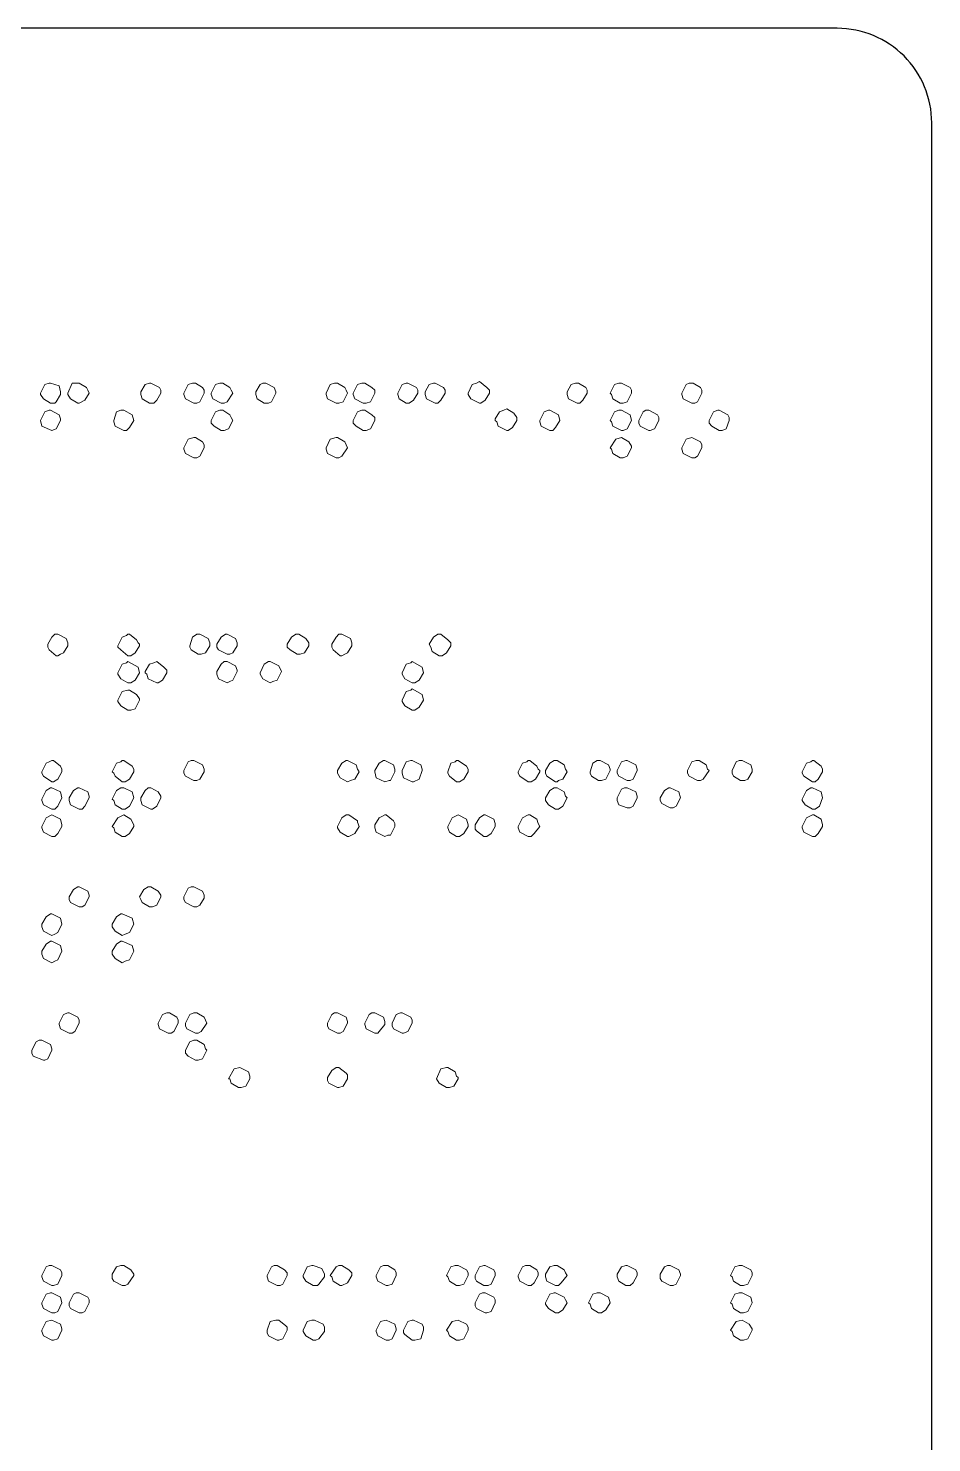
# Model space of a CAD drawing. Header units: millimetres. Extents: x 4903 to 8718, y 642 to 2401.
# Drawn here: x 8622.2 to 8717.7, y 789.7 to 939.3 of the extents above; entities that cross this region are included whole.
import ezdxf

# ---------------------------------------------------------------- set-up
doc = ezdxf.new("R2010")
doc.units = ezdxf.units.MM

msp = doc.modelspace()

# ---------------------------------------------------------------- linework, layer by layer
msp.add_lwpolyline([(8297.74, 929.3), (8297.74, 652.3, 0.414214), (8307.74, 642.3), (8707.74, 642.3, 0.414214), (8717.74, 652.3), (8717.74, 929.3, 0.414214), (8707.74, 939.3), (8307.74, 939.3, 0.414214)], format="xyb", close=True)
at = {"color": 139, "lineweight": 0}
for points in [[(8624.54, 901.78), (8624.39, 901.78), (8623.93, 901.63), (8623.48, 900.72), (8623.48, 900.57), (8623.78, 900.11), (8624.54, 899.66), (8625, 899.66), (8625.15, 899.81), (8625.6, 900.57), (8625.6, 900.87), (8625.45, 901.48)], [(8627.58, 901.78), (8627.27, 901.78), (8626.82, 901.78), (8626.36, 900.72), (8626.36, 900.57), (8626.67, 900.11), (8627.42, 899.66), (8627.58, 899.66), (8628.18, 899.96), (8628.64, 900.72), (8628.49, 901.02), (8628.33, 901.33)], [(8635.16, 901.78), (8635.01, 901.78), (8634.56, 901.63), (8634.1, 900.87), (8634.1, 900.57), (8634.25, 900.11), (8635.01, 899.66), (8635.16, 899.66), (8635.47, 899.66), (8635.77, 899.96), (8636.22, 900.72), (8636.22, 901.02), (8636.07, 901.33)], [(8639.87, 901.78), (8639.71, 901.78), (8639.56, 901.78), (8639.11, 901.63), (8638.65, 900.72), (8638.65, 900.57), (8638.8, 900.11), (8639.71, 899.66), (8640.02, 899.66), (8640.32, 899.81), (8640.78, 900.72), (8640.78, 900.72), (8640.78, 901.02), (8640.63, 901.33)], [(8642.75, 901.78), (8642.45, 901.78), (8641.99, 901.63), (8641.54, 900.72), (8641.54, 900.57), (8641.69, 900.11), (8642.6, 899.66), (8642.75, 899.66), (8642.9, 899.66), (8643.21, 899.81), (8643.81, 900.72), (8643.66, 901.02), (8643.51, 901.33)], [(8647.15, 901.78), (8647.3, 901.78), (8648.21, 901.33), (8648.36, 900.87), (8648.36, 900.72), (8647.91, 899.81), (8647.61, 899.66), (8647.3, 899.66), (8647.3, 899.66), (8647.15, 899.66), (8646.39, 900.11), (8646.24, 900.57), (8646.24, 900.72), (8646.24, 900.72), (8646.24, 900.87), (8646.7, 901.63), (8647, 901.78), (8647.15, 901.78), (8647.15, 901.78), (8647.15, 901.78)], [(8654.89, 901.78), (8654.74, 901.78), (8654.59, 901.78), (8654.13, 901.63), (8653.68, 900.72), (8653.68, 900.57), (8653.83, 900.11), (8654.74, 899.66), (8655.04, 899.66), (8655.5, 899.81), (8655.95, 900.72), (8655.95, 900.72), (8655.8, 901.02), (8655.65, 901.33)], [(8657.77, 901.78), (8657.47, 901.78), (8657.01, 901.63), (8656.56, 900.72), (8656.56, 900.57), (8656.71, 900.11), (8657.62, 899.66), (8657.77, 899.66), (8657.92, 899.66), (8658.38, 899.81), (8658.83, 900.72), (8658.83, 901.02), (8658.53, 901.33)], [(8662.32, 901.78), (8662.17, 901.78), (8661.72, 901.63), (8661.26, 900.72), (8661.26, 900.57), (8661.41, 900.11), (8662.17, 899.66), (8662.48, 899.66), (8662.93, 899.96), (8663.39, 900.72), (8663.39, 901.02), (8663.24, 901.33)], [(8665.21, 901.78), (8665.06, 901.78), (8664.6, 901.63), (8664.15, 900.87), (8664.15, 900.57), (8664.3, 900.11), (8665.21, 899.66), (8665.21, 899.66), (8665.51, 899.66), (8665.81, 899.96), (8666.27, 900.72), (8666.27, 901.02), (8666.12, 901.33)], [(8669.91, 901.93), (8669.61, 901.78), (8669.15, 901.63), (8668.7, 900.72), (8668.7, 900.57), (8669, 900.11), (8669.91, 899.66), (8670.06, 899.66), (8670.52, 899.96), (8670.97, 900.72), (8670.97, 901.02), (8670.67, 901.33)], [(8680.38, 901.78), (8680.08, 901.78), (8679.62, 901.63), (8679.17, 900.87), (8679.17, 900.57), (8679.32, 900.11), (8680.23, 899.66), (8680.38, 899.66), (8680.53, 899.66), (8680.84, 899.96), (8681.29, 900.72), (8681.29, 901.02), (8681.14, 901.33)], [(8684.93, 901.78), (8684.78, 901.78), (8684.63, 901.78), (8684.18, 901.63), (8683.72, 900.72), (8683.87, 900.57), (8684.02, 900.11), (8684.78, 899.66), (8685.09, 899.66), (8685.54, 899.81), (8686, 900.72), (8686, 900.72), (8686, 901.02), (8685.84, 901.33)], [(8692.52, 901.78), (8692.37, 901.78), (8692.07, 901.78), (8691.76, 901.63), (8691.31, 900.72), (8691.31, 900.57), (8691.46, 900.11), (8692.37, 899.66), (8692.67, 899.66), (8692.98, 899.81), (8693.43, 900.72), (8693.43, 900.72), (8693.43, 901.02), (8693.28, 901.33)], [(8672.79, 899.05), (8672.49, 898.9), (8672.04, 898.75), (8671.58, 897.99), (8671.58, 897.84), (8671.73, 897.68), (8671.88, 897.23), (8672.79, 896.77), (8672.95, 896.77), (8673.4, 897.08), (8673.86, 897.84), (8673.86, 898.14), (8673.55, 898.6)], [(8624.54, 898.9), (8624.39, 898.9), (8623.93, 898.75), (8623.48, 897.84), (8623.48, 897.84), (8623.63, 897.23), (8624.69, 896.77), (8624.69, 896.77), (8625.15, 896.93), (8625.6, 897.84), (8625.6, 897.99), (8625.45, 898.44)], [(8632.28, 898.9), (8631.98, 898.9), (8631.52, 898.75), (8631.22, 897.84), (8631.22, 897.68), (8631.37, 897.23), (8632.28, 896.77), (8632.58, 896.77), (8632.89, 897.08), (8633.34, 897.84), (8633.19, 898.44)], [(8642.75, 898.9), (8642.45, 898.9), (8641.99, 898.75), (8641.54, 897.84), (8641.54, 897.84), (8641.54, 897.53), (8641.84, 897.23), (8642.6, 896.77), (8642.9, 896.77), (8643.36, 896.93), (8643.81, 897.84), (8643.66, 898.14), (8643.51, 898.44)], [(8657.77, 898.9), (8657.47, 898.9), (8657.01, 898.75), (8656.56, 897.84), (8656.56, 897.84), (8656.56, 897.53), (8656.86, 897.23), (8657.62, 896.77), (8657.92, 896.77), (8658.38, 896.93), (8658.83, 897.84), (8658.83, 898.14), (8658.53, 898.44)], [(8677.35, 898.9), (8677.2, 898.9), (8676.74, 898.75), (8676.29, 897.84), (8676.29, 897.68), (8676.44, 897.23), (8677.35, 896.77), (8677.65, 896.77), (8677.95, 897.08), (8678.41, 897.84), (8678.26, 898.44)], [(8684.93, 898.9), (8684.63, 898.9), (8684.18, 898.75), (8683.72, 897.84), (8683.87, 897.68), (8684.02, 897.23), (8684.93, 896.77), (8685.09, 896.77), (8685.54, 896.93), (8686, 897.84), (8685.84, 898.44)], [(8687.82, 898.9), (8687.51, 898.9), (8687.21, 898.75), (8686.76, 897.84), (8686.76, 897.84), (8686.76, 897.53), (8686.91, 897.23), (8687.82, 896.77), (8687.97, 896.77), (8688.42, 896.93), (8688.88, 897.84), (8688.88, 898.14), (8688.73, 898.44)], [(8695.25, 898.9), (8695.1, 898.9), (8694.65, 898.75), (8694.19, 897.84), (8694.19, 897.84), (8694.19, 897.53), (8694.49, 897.23), (8695.25, 896.77), (8695.56, 896.77), (8696.01, 896.93), (8696.32, 897.84), (8696.32, 898.14), (8696.16, 898.44)], [(8639.87, 896.02), (8639.71, 896.02), (8639.11, 895.86), (8638.65, 894.95), (8638.65, 894.8), (8638.8, 894.35), (8639.71, 893.89), (8640.02, 893.89), (8640.32, 894.04), (8640.78, 894.95), (8640.78, 894.95), (8640.78, 895.26), (8640.63, 895.56)], [(8654.89, 896.02), (8654.74, 896.02), (8654.13, 895.86), (8653.68, 894.95), (8653.68, 894.8), (8653.83, 894.35), (8654.74, 893.89), (8655.04, 893.89), (8655.34, 894.04), (8655.95, 894.95), (8655.95, 894.95), (8655.8, 895.26), (8655.65, 895.56)], [(8684.93, 896.02), (8684.93, 896.02), (8684.33, 895.86), (8683.72, 894.95), (8683.87, 894.8), (8684.02, 894.35), (8684.78, 893.89), (8685.09, 893.89), (8685.54, 894.04), (8686, 894.95), (8686, 895.11), (8685.69, 895.56)], [(8692.37, 896.02), (8692.37, 896.02), (8691.76, 895.86), (8691.31, 894.95), (8691.31, 894.8), (8691.46, 894.35), (8692.37, 893.89), (8692.67, 893.89), (8692.98, 894.04), (8693.43, 894.95), (8693.43, 894.95), (8693.43, 895.26), (8693.28, 895.56)], [(8625.15, 875.23), (8625.3, 875.23), (8626.21, 874.77), (8626.36, 874.32), (8626.36, 874.01), (8625.91, 873.25), (8625.6, 873.1), (8625.3, 872.95), (8625.3, 872.95), (8625.15, 872.95), (8624.39, 873.56), (8624.24, 873.86), (8624.24, 874.01), (8624.24, 874.01), (8624.24, 874.16), (8624.69, 874.92), (8625, 875.23), (8625.15, 875.23), (8625.15, 875.23), (8625.15, 875.23)], [(8632.89, 875.23), (8632.73, 875.23), (8632.58, 875.08), (8632.13, 874.92), (8631.67, 874.01), (8631.67, 873.86), (8631.98, 873.56), (8632.73, 872.95), (8633.04, 872.95), (8633.49, 873.25), (8633.95, 874.01), (8633.95, 874.16), (8633.8, 874.32), (8633.65, 874.62)], [(8640.32, 875.23), (8640.32, 875.23), (8640.02, 875.23), (8639.56, 874.92), (8639.26, 874.01), (8639.26, 873.86), (8639.41, 873.56), (8640.17, 873.1), (8640.47, 873.1), (8640.93, 873.25), (8641.38, 874.01), (8641.38, 874.16), (8641.38, 874.32), (8641.23, 874.77)], [(8643.21, 875.23), (8643.05, 875.23), (8642.6, 874.92), (8642.14, 874.16), (8642.14, 873.86), (8642.29, 873.56), (8643.21, 873.1), (8643.21, 873.1), (8643.51, 873.1), (8643.81, 873.25), (8644.27, 874.01), (8644.27, 874.32), (8644.12, 874.77)], [(8650.79, 875.23), (8650.49, 875.23), (8650.03, 874.92), (8649.58, 874.16), (8649.58, 873.86), (8649.88, 873.56), (8650.64, 873.1), (8650.79, 873.1), (8650.94, 873.1), (8651.4, 873.25), (8651.85, 874.01), (8651.85, 874.32), (8651.55, 874.77)], [(8655.19, 875.23), (8655.34, 875.23), (8656.25, 874.77), (8656.41, 874.32), (8656.41, 874.01), (8655.95, 873.25), (8655.65, 873.1), (8655.34, 872.95), (8655.34, 872.95), (8655.19, 872.95), (8654.43, 873.56), (8654.28, 873.86), (8654.28, 874.01), (8654.28, 874.01), (8654.28, 874.16), (8654.74, 874.92), (8655.04, 875.23), (8655.19, 875.23), (8655.19, 875.23), (8655.19, 875.23)], [(8665.81, 875.23), (8665.51, 875.23), (8665.06, 874.92), (8664.6, 874.16), (8664.75, 873.86), (8664.9, 873.41), (8665.66, 872.95), (8665.81, 872.95), (8665.97, 872.95), (8666.42, 873.25), (8666.88, 874.01), (8666.88, 874.32), (8666.57, 874.62)], [(8632.73, 872.34), (8632.58, 872.19), (8632.13, 872.04), (8631.67, 871.13), (8631.67, 870.98), (8631.98, 870.52), (8632.73, 870.07), (8633.04, 870.07), (8633.49, 870.37), (8633.95, 871.13), (8633.8, 871.74)], [(8635.77, 872.34), (8635.47, 872.19), (8635.01, 872.04), (8634.56, 871.28), (8634.56, 871.13), (8634.71, 870.98), (8634.86, 870.52), (8635.77, 870.07), (8635.92, 870.07), (8636.38, 870.37), (8636.83, 871.13), (8636.83, 871.43), (8636.53, 871.74)], [(8643.21, 872.34), (8642.9, 872.34), (8642.6, 872.04), (8642.14, 871.28), (8642.14, 871.28), (8642.14, 870.98), (8642.29, 870.52), (8643.21, 870.07), (8643.51, 870.22), (8643.81, 870.37), (8644.27, 871.28), (8644.27, 871.43), (8644.12, 871.89)], [(8647.76, 872.34), (8647.61, 872.34), (8647.15, 872.04), (8646.7, 871.13), (8646.7, 870.98), (8647, 870.52), (8647.76, 870.07), (8648.06, 870.22), (8648.52, 870.37), (8648.97, 871.28), (8648.67, 871.89)], [(8662.78, 872.34), (8662.63, 872.19), (8662.17, 872.04), (8661.72, 871.13), (8661.72, 870.98), (8662.02, 870.52), (8662.78, 870.07), (8663.08, 870.07), (8663.54, 870.37), (8663.99, 871.13), (8663.84, 871.74)], [(8632.89, 869.31), (8632.73, 869.31), (8632.13, 869.16), (8631.67, 868.25), (8631.67, 868.09), (8631.98, 867.64), (8632.73, 867.18), (8633.04, 867.18), (8633.49, 867.34), (8633.95, 868.25), (8633.95, 868.4), (8633.65, 868.85)], [(8662.78, 869.46), (8662.63, 869.31), (8662.17, 869.16), (8661.72, 868.25), (8661.72, 868.09), (8662.02, 867.64), (8662.78, 867.18), (8663.08, 867.18), (8663.54, 867.49), (8663.99, 868.25), (8663.84, 868.85)], [(8624.84, 861.87), (8624.69, 861.87), (8624.39, 861.72), (8624.09, 861.57), (8623.63, 860.66), (8623.63, 860.51), (8623.78, 860.2), (8624.69, 859.6), (8624.84, 859.6), (8625.3, 859.9), (8625.75, 860.66), (8625.75, 860.81), (8625.75, 860.96), (8625.6, 861.27)], [(8632.28, 861.87), (8632.13, 861.87), (8631.98, 861.72), (8631.52, 861.57), (8631.07, 860.66), (8631.22, 860.51), (8631.37, 860.2), (8632.13, 859.6), (8632.43, 859.6), (8632.89, 859.9), (8633.34, 860.66), (8633.34, 860.81), (8633.34, 860.96), (8633.19, 861.27)], [(8639.71, 861.87), (8639.71, 861.87), (8640.63, 861.42), (8640.78, 860.96), (8640.78, 860.66), (8640.32, 859.9), (8640.02, 859.75), (8639.71, 859.75), (8639.71, 859.75), (8639.71, 859.75), (8638.8, 860.2), (8638.65, 860.51), (8638.65, 860.66), (8638.65, 860.66), (8638.65, 860.81), (8639.11, 861.72), (8639.41, 861.87), (8639.71, 861.87), (8639.71, 861.87), (8639.71, 861.87)], [(8655.95, 861.87), (8655.8, 861.87), (8655.34, 861.57), (8654.89, 860.81), (8654.89, 860.51), (8655.19, 860.05), (8655.95, 859.6), (8655.95, 859.6), (8656.25, 859.75), (8656.71, 859.9), (8657.17, 860.66), (8657.01, 860.96), (8656.86, 861.42)], [(8659.9, 861.87), (8659.75, 861.87), (8659.29, 861.57), (8658.83, 860.81), (8658.83, 860.66), (8658.99, 860.05), (8659.9, 859.6), (8660.35, 859.75), (8660.5, 859.75), (8660.96, 860.66), (8660.96, 860.96), (8660.81, 861.42)], [(8662.78, 861.87), (8662.63, 861.87), (8662.17, 861.72), (8661.72, 860.81), (8661.72, 860.51), (8661.87, 860.05), (8662.78, 859.6), (8662.93, 859.6), (8663.54, 859.9), (8663.84, 860.81), (8663.84, 860.96), (8663.69, 861.42)], [(8667.64, 861.87), (8667.48, 861.87), (8667.33, 861.72), (8666.88, 861.57), (8666.57, 860.66), (8666.57, 860.51), (8666.73, 860.2), (8667.48, 859.6), (8667.79, 859.6), (8668.24, 859.9), (8668.7, 860.66), (8668.7, 860.81), (8668.7, 860.96), (8668.55, 861.27)], [(8675.22, 861.87), (8675.07, 861.87), (8674.92, 861.72), (8674.46, 861.57), (8674.01, 860.66), (8674.01, 860.51), (8674.16, 860.2), (8675.07, 859.6), (8675.37, 859.6), (8675.83, 859.9), (8676.29, 860.66), (8676.29, 860.81), (8676.13, 860.96), (8675.98, 861.27)], [(8678.11, 861.87), (8677.8, 861.87), (8677.35, 861.57), (8676.89, 860.81), (8676.89, 860.51), (8677.04, 860.2), (8677.95, 859.6), (8678.11, 859.6), (8678.26, 859.75), (8678.71, 859.9), (8679.17, 860.66), (8679.02, 860.96), (8678.86, 861.42)], [(8682.66, 861.87), (8682.66, 861.87), (8682.35, 861.87), (8681.9, 861.57), (8681.6, 860.66), (8681.6, 860.51), (8681.75, 860.2), (8682.51, 859.75), (8682.81, 859.75), (8683.27, 859.9), (8683.72, 860.81), (8683.72, 860.81), (8683.72, 860.96), (8683.57, 861.42)], [(8685.54, 861.87), (8685.39, 861.87), (8684.93, 861.72), (8684.48, 860.81), (8684.48, 860.51), (8684.63, 860.2), (8685.54, 859.75), (8685.54, 859.75), (8685.84, 859.75), (8686.15, 859.9), (8686.6, 860.81), (8686.6, 860.96), (8686.45, 861.42)], [(8693.13, 861.87), (8692.83, 861.87), (8692.37, 861.72), (8691.91, 860.81), (8691.91, 860.51), (8692.07, 860.2), (8692.98, 859.75), (8693.13, 859.75), (8693.28, 859.75), (8693.58, 859.9), (8694.19, 860.81), (8694.04, 860.96), (8693.89, 861.42)], [(8697.53, 861.87), (8697.68, 861.87), (8698.59, 861.42), (8698.74, 860.96), (8698.74, 860.66), (8698.29, 859.9), (8697.98, 859.75), (8697.68, 859.75), (8697.68, 859.75), (8697.53, 859.75), (8696.77, 860.2), (8696.62, 860.51), (8696.62, 860.66), (8696.62, 860.66), (8696.62, 860.81), (8697.07, 861.72), (8697.38, 861.87), (8697.53, 861.87), (8697.53, 861.87), (8697.53, 861.87)], [(8705.27, 861.87), (8705.12, 861.87), (8704.96, 861.72), (8704.51, 861.57), (8704.05, 860.66), (8704.05, 860.51), (8704.21, 860.2), (8705.12, 859.6), (8705.42, 859.6), (8705.72, 859.9), (8706.18, 860.66), (8706.18, 860.81), (8706.18, 860.96), (8706.03, 861.27)], [(8624.69, 858.99), (8624.54, 858.99), (8624.09, 858.69), (8623.63, 857.78), (8623.63, 857.62), (8623.78, 857.17), (8624.69, 856.71), (8625, 856.71), (8625.3, 857.02), (8625.75, 857.93), (8625.6, 858.54)], [(8627.58, 858.99), (8627.42, 858.99), (8626.97, 858.69), (8626.51, 857.93), (8626.51, 857.93), (8626.51, 857.62), (8626.67, 857.17), (8627.58, 856.71), (8627.88, 856.71), (8628.18, 857.02), (8628.64, 857.93), (8628.64, 858.08), (8628.49, 858.54)], [(8632.28, 858.99), (8631.98, 858.99), (8631.52, 858.69), (8631.07, 857.78), (8631.22, 857.62), (8631.37, 857.17), (8632.13, 856.71), (8632.43, 856.71), (8632.89, 857.02), (8633.34, 857.93), (8633.19, 858.54)], [(8635.16, 858.99), (8634.86, 858.99), (8634.56, 858.69), (8634.1, 857.93), (8634.1, 857.93), (8634.1, 857.62), (8634.25, 857.17), (8635.16, 856.71), (8635.31, 856.71), (8635.77, 857.02), (8636.22, 857.93), (8636.22, 858.08), (8635.92, 858.54)], [(8678.11, 858.99), (8677.8, 858.99), (8677.35, 858.69), (8676.89, 857.93), (8676.89, 857.93), (8676.89, 857.62), (8677.2, 857.17), (8677.95, 856.71), (8678.26, 856.71), (8678.71, 857.02), (8679.17, 857.93), (8679.02, 858.08), (8678.86, 858.54)], [(8685.54, 858.99), (8685.24, 858.99), (8684.93, 858.84), (8684.48, 857.93), (8684.48, 857.93), (8684.48, 857.62), (8684.63, 857.17), (8685.54, 856.87), (8685.84, 856.87), (8686.15, 857.02), (8686.6, 857.93), (8686.6, 858.08), (8686.45, 858.54)], [(8690.09, 858.99), (8689.94, 858.99), (8689.49, 858.69), (8689.03, 857.93), (8689.03, 857.62), (8689.18, 857.32), (8690.09, 856.87), (8690.4, 856.87), (8690.7, 857.02), (8691.16, 857.93), (8691, 858.54)], [(8705.12, 858.99), (8704.96, 858.99), (8704.51, 858.69), (8704.05, 857.78), (8704.05, 857.62), (8704.36, 857.17), (8705.12, 856.71), (8705.42, 856.71), (8705.87, 857.02), (8706.18, 857.93), (8706.03, 858.54)], [(8624.69, 856.11), (8624.69, 856.11), (8624.09, 855.8), (8623.63, 854.89), (8623.63, 854.74), (8623.78, 854.29), (8624.69, 853.83), (8625, 853.83), (8625.3, 854.13), (8625.75, 854.89), (8625.75, 855.05), (8625.6, 855.65)], [(8632.28, 856.11), (8632.28, 856.11), (8631.67, 855.8), (8631.07, 854.89), (8631.22, 854.74), (8631.37, 854.29), (8632.13, 853.83), (8632.43, 853.83), (8632.89, 854.13), (8633.34, 854.89), (8633.34, 855.05), (8633.04, 855.65)], [(8656.1, 856.11), (8655.8, 856.11), (8655.34, 855.8), (8654.89, 854.89), (8654.89, 854.74), (8655.19, 854.29), (8655.95, 853.83), (8656.1, 853.83), (8656.71, 854.13), (8657.17, 854.89), (8657.01, 855.35), (8657.01, 855.5)], [(8660.05, 856.11), (8659.9, 856.11), (8659.59, 855.96), (8659.29, 855.8), (8658.83, 855.05), (8658.83, 854.74), (8658.99, 854.29), (8659.9, 853.83), (8659.9, 853.83), (8660.2, 853.98), (8660.5, 853.98), (8660.96, 854.89), (8660.96, 855.2), (8660.81, 855.5)], [(8667.64, 856.11), (8667.64, 856.11), (8667.03, 855.8), (8666.57, 854.89), (8666.57, 854.74), (8666.73, 854.29), (8667.48, 853.83), (8667.79, 853.83), (8668.24, 854.13), (8668.7, 854.89), (8668.7, 855.05), (8668.55, 855.65)], [(8670.52, 856.11), (8670.37, 856.11), (8669.91, 855.8), (8669.46, 855.05), (8669.46, 854.59), (8669.61, 854.44), (8670.37, 853.83), (8670.67, 853.83), (8671.13, 854.13), (8671.58, 854.89), (8671.58, 855.2), (8671.43, 855.65)], [(8675.22, 856.11), (8675.07, 856.11), (8674.46, 855.8), (8674.01, 854.89), (8674.01, 854.74), (8674.16, 854.29), (8675.07, 853.83), (8675.37, 853.83), (8675.68, 854.13), (8676.29, 854.89), (8676.29, 854.89), (8676.13, 855.2), (8675.98, 855.65)], [(8705.27, 856.11), (8705.12, 856.11), (8704.51, 855.8), (8704.05, 854.89), (8704.05, 854.74), (8704.21, 854.29), (8705.12, 853.83), (8705.42, 853.83), (8705.72, 854.13), (8706.18, 854.89), (8706.18, 855.05), (8706.03, 855.65)], [(8627.58, 848.52), (8627.42, 848.52), (8626.97, 848.22), (8626.51, 847.46), (8626.51, 847.15), (8626.67, 846.85), (8627.58, 846.4), (8627.58, 846.4), (8627.88, 846.4), (8628.18, 846.55), (8628.64, 847.46), (8628.64, 847.61), (8628.49, 848.06)], [(8635.16, 848.52), (8634.86, 848.52), (8634.4, 848.22), (8633.95, 847.46), (8634.1, 847.15), (8634.25, 846.85), (8635.01, 846.4), (8635.16, 846.4), (8635.31, 846.4), (8635.77, 846.55), (8636.22, 847.46), (8636.22, 847.61), (8635.92, 848.06)], [(8639.71, 848.52), (8639.71, 848.52), (8640.63, 848.06), (8640.78, 847.61), (8640.78, 847.31), (8640.32, 846.55), (8640.02, 846.4), (8639.71, 846.4), (8639.71, 846.4), (8639.71, 846.4), (8638.8, 846.85), (8638.65, 847.15), (8638.65, 847.31), (8638.65, 847.31), (8638.65, 847.46), (8639.11, 848.37), (8639.41, 848.52), (8639.71, 848.52), (8639.71, 848.52), (8639.71, 848.52)], [(8624.69, 845.64), (8624.54, 845.64), (8624.09, 845.33), (8623.63, 844.57), (8623.63, 844.27), (8623.78, 843.82), (8624.69, 843.36), (8625, 843.51), (8625.3, 843.66), (8625.75, 844.57), (8625.6, 845.18)], [(8632.13, 845.64), (8631.98, 845.64), (8631.52, 845.33), (8631.07, 844.57), (8631.07, 844.27), (8631.37, 843.82), (8632.13, 843.36), (8632.43, 843.51), (8632.89, 843.66), (8633.34, 844.57), (8633.19, 845.18)], [(8624.69, 842.75), (8624.54, 842.75), (8624.09, 842.45), (8623.63, 841.69), (8623.63, 841.39), (8623.78, 840.93), (8624.69, 840.48), (8625, 840.63), (8625.3, 840.78), (8625.75, 841.69), (8625.6, 842.3)], [(8632.13, 842.75), (8631.98, 842.75), (8631.52, 842.45), (8631.07, 841.69), (8631.07, 841.39), (8631.37, 840.93), (8632.13, 840.48), (8632.43, 840.63), (8632.89, 840.78), (8633.34, 841.69), (8633.19, 842.3)], [(8626.51, 835.17), (8626.36, 835.17), (8625.91, 835.01), (8625.45, 834.1), (8625.45, 833.95), (8625.6, 833.5), (8626.51, 833.04), (8626.51, 833.04), (8626.82, 833.04), (8627.12, 833.19), (8627.58, 834.1), (8627.58, 834.41), (8627.42, 834.71)], [(8637.14, 835.17), (8636.98, 835.17), (8636.83, 835.17), (8636.38, 835.01), (8635.92, 834.1), (8635.92, 833.95), (8636.07, 833.5), (8636.98, 833.04), (8637.29, 833.04), (8637.59, 833.19), (8638.05, 834.1), (8638.05, 834.1), (8638.05, 834.41), (8637.89, 834.71)], [(8640.02, 835.17), (8639.71, 835.17), (8639.26, 835.01), (8638.8, 834.1), (8638.8, 833.8), (8638.96, 833.5), (8639.87, 833.04), (8640.02, 833.04), (8640.17, 833.04), (8640.47, 833.19), (8641.08, 834.1), (8640.93, 834.41), (8640.78, 834.71)], [(8654.89, 835.17), (8654.59, 835.17), (8654.28, 835.01), (8653.83, 834.1), (8653.83, 833.8), (8653.98, 833.5), (8654.89, 833.04), (8654.89, 833.04), (8655.19, 833.04), (8655.5, 833.19), (8655.95, 834.1), (8655.95, 834.26), (8655.8, 834.71)], [(8658.83, 835.17), (8658.53, 835.17), (8658.23, 835.01), (8657.77, 834.1), (8657.77, 833.95), (8657.92, 833.5), (8658.83, 833.04), (8659.14, 833.04), (8659.29, 833.19), (8659.9, 833.95), (8659.9, 834.26), (8659.75, 834.71)], [(8661.72, 835.17), (8661.57, 835.17), (8661.11, 835.01), (8660.66, 834.1), (8660.66, 833.8), (8660.81, 833.5), (8661.72, 833.04), (8661.87, 833.04), (8662.32, 833.19), (8662.78, 834.1), (8662.78, 834.41), (8662.63, 834.71)], [(8623.63, 832.28), (8623.63, 832.28), (8623.33, 832.28), (8623.02, 832.13), (8622.57, 831.22), (8622.57, 831.22), (8622.57, 830.92), (8622.72, 830.61), (8623.78, 830.16), (8623.93, 830.16), (8624.24, 830.31), (8624.69, 831.22), (8624.69, 831.37), (8624.54, 831.83)], [(8640.02, 832.28), (8639.71, 832.28), (8639.26, 832.13), (8638.8, 831.22), (8638.8, 831.22), (8638.8, 830.92), (8639.11, 830.61), (8639.87, 830.16), (8640.17, 830.16), (8640.63, 830.31), (8641.08, 831.22), (8640.93, 831.37), (8640.78, 831.83)], [(8644.57, 829.4), (8644.57, 829.4), (8645.48, 828.95), (8645.63, 828.49), (8645.63, 828.34), (8645.63, 828.34), (8645.63, 828.19), (8645.18, 827.43), (8644.72, 827.28), (8644.42, 827.28), (8643.66, 827.73), (8643.51, 828.19), (8643.36, 828.19), (8643.36, 828.19), (8643.96, 829.25), (8644.57, 829.4), (8644.57, 829.4)], [(8655.04, 829.4), (8654.74, 829.4), (8654.28, 829.1), (8653.83, 828.34), (8653.83, 828.03), (8653.98, 827.73), (8654.89, 827.28), (8655.04, 827.28), (8655.5, 827.43), (8655.95, 828.19), (8655.95, 828.64), (8655.8, 828.79)], [(8666.42, 829.4), (8666.57, 829.4), (8667.33, 828.95), (8667.48, 828.49), (8667.64, 828.34), (8667.64, 828.34), (8667.64, 828.19), (8667.18, 827.43), (8666.73, 827.28), (8666.42, 827.28), (8665.66, 827.73), (8665.36, 828.19), (8665.36, 828.19), (8665.36, 828.19), (8665.81, 829.25), (8666.42, 829.4), (8666.42, 829.4)], [(8624.69, 808.46), (8624.69, 808.46), (8624.39, 808.46), (8624.09, 808.31), (8623.63, 807.4), (8623.63, 807.25), (8623.78, 806.79), (8624.69, 806.34), (8624.84, 806.34), (8625.3, 806.49), (8625.75, 807.4), (8625.75, 807.4), (8625.75, 807.7), (8625.6, 808)], [(8632.13, 808.46), (8632.28, 808.46), (8633.04, 808), (8633.34, 807.55), (8633.34, 807.4), (8632.73, 806.49), (8632.43, 806.34), (8632.28, 806.34), (8632.28, 806.34), (8632.13, 806.34), (8631.22, 806.79), (8631.07, 807.09), (8631.07, 807.4), (8631.07, 807.4), (8631.07, 807.55), (8631.52, 808.31), (8631.98, 808.46), (8632.13, 808.46), (8632.13, 808.46), (8632.13, 808.46)], [(8648.52, 808.46), (8648.21, 808.46), (8647.91, 808.31), (8647.45, 807.4), (8647.45, 807.25), (8647.61, 806.79), (8648.52, 806.34), (8648.52, 806.34), (8648.82, 806.34), (8649.12, 806.49), (8649.58, 807.4), (8649.58, 807.7), (8649.27, 808)], [(8652.31, 808.46), (8652.16, 808.46), (8651.7, 808.31), (8651.25, 807.4), (8651.25, 807.25), (8651.55, 806.79), (8652.31, 806.34), (8652.76, 806.34), (8652.92, 806.49), (8653.52, 807.25), (8653.52, 807.55), (8653.22, 808.16)], [(8655.34, 808.46), (8655.04, 808.46), (8654.74, 808.31), (8654.13, 807.4), (8654.28, 807.25), (8654.43, 806.79), (8655.19, 806.34), (8655.34, 806.34), (8655.95, 806.64), (8656.41, 807.4), (8656.41, 807.7), (8656.1, 808)], [(8660.2, 808.46), (8660.05, 808.46), (8659.75, 808.46), (8659.44, 808.31), (8658.99, 807.4), (8658.99, 807.25), (8659.14, 806.79), (8660.05, 806.34), (8660.2, 806.34), (8660.66, 806.49), (8661.11, 807.4), (8661.11, 807.4), (8661.11, 807.7), (8660.96, 808)], [(8667.64, 808.46), (8667.48, 808.46), (8667.33, 808.46), (8666.88, 808.31), (8666.42, 807.4), (8666.57, 807.25), (8666.73, 806.79), (8667.48, 806.34), (8667.79, 806.34), (8668.24, 806.49), (8668.7, 807.4), (8668.7, 807.4), (8668.7, 807.7), (8668.55, 808)], [(8670.52, 808.46), (8670.37, 808.46), (8669.91, 808.31), (8669.46, 807.4), (8669.46, 807.09), (8669.61, 806.79), (8670.37, 806.34), (8670.52, 806.34), (8670.82, 806.34), (8671.13, 806.49), (8671.58, 807.4), (8671.58, 807.7), (8671.43, 808)], [(8675.22, 808.46), (8675.07, 808.46), (8674.77, 808.46), (8674.46, 808.31), (8674.01, 807.4), (8674.01, 807.25), (8674.16, 806.79), (8675.07, 806.34), (8675.37, 806.34), (8675.68, 806.64), (8676.13, 807.4), (8676.13, 807.55), (8676.13, 807.7), (8675.98, 808)], [(8678.11, 808.46), (8677.8, 808.46), (8677.35, 808.31), (8676.89, 807.55), (8676.89, 807.25), (8677.04, 806.79), (8677.95, 806.34), (8678.11, 806.34), (8678.26, 806.34), (8678.56, 806.64), (8679.17, 807.4), (8679.02, 807.7), (8678.86, 808)], [(8685.54, 808.46), (8685.39, 808.46), (8684.93, 808.31), (8684.48, 807.55), (8684.48, 807.25), (8684.63, 806.79), (8685.39, 806.34), (8685.54, 806.34), (8685.84, 806.34), (8686.15, 806.64), (8686.6, 807.4), (8686.6, 807.7), (8686.45, 808)], [(8690.09, 808.46), (8690.09, 808.46), (8691, 808), (8691.16, 807.55), (8691.16, 807.4), (8690.7, 806.49), (8690.4, 806.34), (8690.09, 806.34), (8690.09, 806.34), (8690.09, 806.34), (8689.18, 806.79), (8689.03, 807.09), (8689.03, 807.4), (8689.03, 807.4), (8689.03, 807.55), (8689.49, 808.31), (8689.79, 808.46), (8690.09, 808.46), (8690.09, 808.46), (8690.09, 808.46)], [(8697.68, 808.46), (8697.53, 808.46), (8697.38, 808.46), (8696.92, 808.31), (8696.47, 807.4), (8696.62, 807.25), (8696.77, 806.79), (8697.53, 806.34), (8697.83, 806.34), (8698.29, 806.49), (8698.74, 807.4), (8698.74, 807.4), (8698.74, 807.7), (8698.59, 808)], [(8624.69, 805.58), (8624.54, 805.58), (8624.09, 805.43), (8623.63, 804.51), (8623.63, 804.36), (8623.78, 803.91), (8624.69, 803.45), (8625, 803.45), (8625.3, 803.6), (8625.75, 804.51), (8625.6, 805.12)], [(8627.58, 805.58), (8627.27, 805.58), (8626.97, 805.43), (8626.51, 804.51), (8626.51, 804.51), (8626.51, 804.21), (8626.67, 803.91), (8627.58, 803.45), (8627.88, 803.45), (8628.18, 803.6), (8628.64, 804.51), (8628.64, 804.82), (8628.49, 805.12)], [(8670.52, 805.58), (8670.22, 805.58), (8669.91, 805.43), (8669.46, 804.51), (8669.46, 804.51), (8669.46, 804.21), (8669.61, 803.91), (8670.52, 803.45), (8670.67, 803.45), (8671.13, 803.6), (8671.58, 804.51), (8671.58, 804.82), (8671.43, 805.12)], [(8677.95, 805.58), (8677.8, 805.58), (8677.35, 805.43), (8676.89, 804.51), (8676.89, 804.51), (8676.89, 804.36), (8677.2, 803.91), (8677.95, 803.45), (8678.26, 803.45), (8678.71, 803.76), (8679.17, 804.51), (8679.02, 804.82), (8678.86, 805.12)], [(8682.66, 805.58), (8682.35, 805.58), (8681.9, 805.43), (8681.44, 804.51), (8681.6, 804.36), (8681.75, 803.91), (8682.51, 803.45), (8682.81, 803.45), (8683.27, 803.76), (8683.72, 804.51), (8683.57, 805.12)], [(8697.68, 805.58), (8697.38, 805.58), (8696.92, 805.43), (8696.47, 804.51), (8696.62, 804.36), (8696.77, 803.91), (8697.53, 803.45), (8697.83, 803.45), (8698.29, 803.6), (8698.74, 804.51), (8698.59, 805.12)], [(8624.69, 802.69), (8624.69, 802.69), (8624.09, 802.54), (8623.63, 801.63), (8623.63, 801.48), (8623.78, 801.02), (8624.69, 800.57), (8624.84, 800.57), (8625.3, 800.72), (8625.75, 801.63), (8625.75, 801.78), (8625.6, 802.24)], [(8648.67, 802.69), (8648.36, 802.69), (8647.76, 802.54), (8647.45, 801.63), (8647.45, 801.33), (8647.61, 801.02), (8648.52, 800.57), (8648.67, 800.57), (8649.12, 800.72), (8649.58, 801.63), (8649.58, 801.93), (8649.43, 802.09)], [(8652.46, 802.69), (8652.31, 802.69), (8652.16, 802.69), (8651.7, 802.54), (8651.25, 801.63), (8651.25, 801.48), (8651.55, 801.02), (8652.31, 800.57), (8652.46, 800.57), (8652.61, 800.57), (8652.92, 800.72), (8653.52, 801.48), (8653.52, 801.93), (8653.37, 802.24)], [(8660.05, 802.69), (8660.05, 802.69), (8659.44, 802.54), (8658.99, 801.63), (8658.99, 801.48), (8659.14, 801.02), (8660.05, 800.57), (8660.35, 800.57), (8660.66, 800.72), (8661.11, 801.63), (8661.11, 801.78), (8660.96, 802.24)], [(8662.93, 802.69), (8662.78, 802.69), (8662.32, 802.54), (8661.87, 801.63), (8661.87, 801.33), (8662.02, 801.18), (8662.78, 800.57), (8663.08, 800.57), (8663.69, 800.72), (8663.99, 801.63), (8663.99, 801.93), (8663.84, 802.24)], [(8667.64, 802.69), (8667.64, 802.69), (8667.03, 802.54), (8666.42, 801.63), (8666.57, 801.48), (8666.73, 801.02), (8667.48, 800.57), (8667.79, 800.57), (8668.24, 800.72), (8668.7, 801.63), (8668.7, 801.63), (8668.7, 801.93), (8668.55, 802.24)], [(8697.68, 802.69), (8697.68, 802.69), (8697.07, 802.54), (8696.47, 801.63), (8696.62, 801.48), (8696.77, 801.02), (8697.53, 800.57), (8697.83, 800.57), (8698.29, 800.72), (8698.74, 801.63), (8698.74, 801.78), (8698.44, 802.24)]]:
    msp.add_lwpolyline(points, close=True, dxfattribs=at)

doc.saveas('drawing.dxf')
